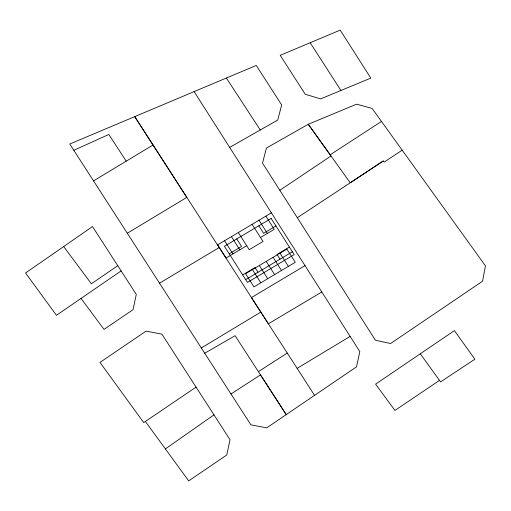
<?xml version="1.0" encoding="UTF-8"?>
<svg xmlns="http://www.w3.org/2000/svg" width="511" height="511" viewBox="0 0 511 511"><rect width="100%" height="100%" fill="white"/><g stroke="black" fill="none" stroke-linecap="round" stroke-linejoin="round"><path stroke-width="0.77" d="M165.392 448.926L213.962 414.855M63.683 246.558L92.491 226.545L136.284 294.393L133.02 309.717L104.001 329.378L81.032 298.424L56.466 315.287L25.55 272.995L63.683 246.558L91.392 283.784L117.754 265.688M81.032 298.424L121.126 270.926M196.071 387.114L143.719 422.584L99.984 362.401L146.108 331.115L161.91 334.162L230.033 439.773L226.763 455.001L188.68 480.889L145.386 421.466M439.517 380.388L394.939 410.435L375.623 384.138L454.407 330.617L474.885 359.227L440.591 381.87L420.291 353.791M279.824 190.29L331.007 155.976M402.17 150.164L384.144 162.115L383.295 160.971L297.313 217.724M383.295 160.971L350.227 182.804L308.28 124.262L266.461 148.024L262.513 163.124L375.413 340.237L390.583 343.526L482.563 281.203L485.45 265.886L372.11 108.415L356.614 104.18L308.28 124.262L330.176 154.801L381.474 121.439M230.991 393.981L260.495 374.908L286.23 414.6L266.723 427.854L250.907 424.852L69.758 144.006L256.247 65.434L281.67 104.953L277.716 120.047L229.688 147.392M258.387 371.65L287.252 353.05M93.539 180.888L153.025 145.015M127.309 233.252L186.796 197.38L134.725 116.623L314.559 395.38M201.302 347.978L260.821 312.093M297.134 368.348L350.124 336.404L359.827 351.6L356.525 366.841L286.23 414.6L235.098 335.708L204.713 353.229M159.515 283.164L219.2 247.548M217.507 244.929L271.386 212.844M229.215 253.801L241.562 246.449L236.765 238.918M275.946 225.971L263.599 233.323L258.802 225.792M246.724 245.721L226.06 258.029L217.66 244.839M260.495 237.519L274.273 229.318L265.873 216.127M242.655 274.905L255.002 267.547L258.017 272.28M289.392 247.069L277.045 254.427L280.047 259.147M245.676 279.638L292.394 251.789M305.029 265.624L251.425 297.574L268.39 323.808L321.809 291.966M73.814 150.311L108.817 134.45L126.223 161.176M340.914 90.479L370.801 78.094L340.192 30.111L280.226 55.348L305.265 94.279L320.64 98.891L340.914 90.479L310.196 42.739M226.367 78.011L260.265 129.998M194.123 91.61L350.124 336.404M258.981 220.228L267.387 233.418M279.983 253.201L288.389 266.391M252.095 224.329L263.018 241.473L249.247 249.681L238.324 232.531M273.098 257.301L281.497 270.491M266.212 261.402L274.611 274.592M259.326 265.503L267.726 278.693M231.438 236.638L239.838 249.822M252.44 269.61L260.84 282.794M224.546 240.738L232.952 253.922M271.149 218.44L224.418 246.27L247.452 282.43L294.183 254.599L271.149 218.44M286.875 249.1L245.548 273.711L253.954 286.895L295.275 262.29L286.875 249.1"/></g></svg>
